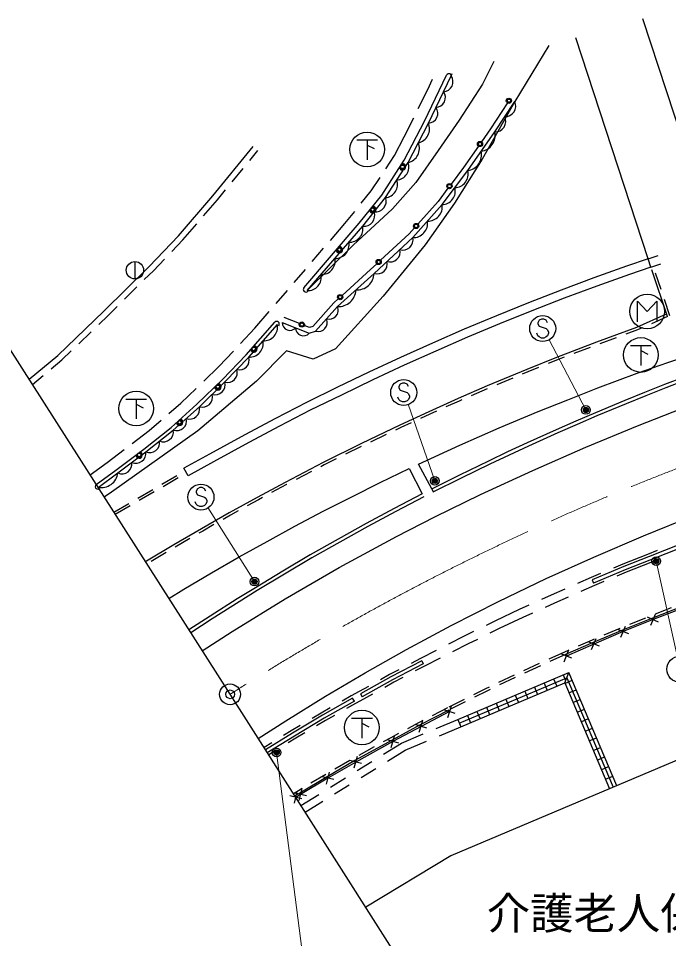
# Model space of a CAD drawing. Units: millimetres, scale not verified. Extents: x 40000 to 680000, y 20000 to 380000.
# Drawn here: x 71578 to 109080, y 264076 to 317125 of the extents above; entities that cross this region are included whole.
import ezdxf
from ezdxf.enums import TextEntityAlignment as Align

# ---------------------------------------------------------------- set-up
doc = ezdxf.new("R2010")
doc.units = ezdxf.units.MM
doc.header["$LTSCALE"] = 1000
doc.header["$PDMODE"] = 32
doc.header["$PDSIZE"] = 500
doc.linetypes.add('CHAIN', pattern=[18.5, 12, -1.5, 3.5, -1.5])
for name, color, linetype, lineweight in [('M-BGD', 7, 'Continuous', 25), ('M-BGD-EXST', 7, 'Continuous', 25), ('M-BMK', 2, 'CHAIN', 13), ('M-BMK-OTRS', 5, 'Continuous', 25), ('M-BMK-SRVR', 3, 'Continuous', 25), ('M-STR-HTXT', 7, 'Continuous', 13), ('M-STR-STRC', 7, 'Continuous', 25)]:
    doc.layers.add(name, color=color, linetype=linetype, lineweight=lineweight)
doc.styles.add('ＭＳ ゴシック', font='')
doc.styles.get('ＭＳ ゴシック').set_extended_font_data('MS Gothic')

msp = doc.modelspace()

# ---------------------------------------------------------------- linework, layer by layer
at = {"layer": 'M-BGD'}
for p, q in [((107571, 317125), (111702, 304526)), ((107900, 303267), (103725, 316011)), ((102173, 315561), (100202, 312339)), ((95184, 313019), (95463, 313617)), ((94643, 311926), (95184, 313019)), ((93835, 310295), (94377, 311388)), ((93266, 309227), (93835, 310295)), ((84921, 308939), (85387, 309510)), ((92763, 308454), (93266, 309227)), ((83910, 307699), (84542, 308474)), ((91931, 307178), (92435, 307951)), ((83065, 306663), (83531, 307234)), ((91358, 306469), (91931, 307178)), ((82264, 305736), (83065, 306663)), ((90406, 305293), (90980, 306002)), ((81071, 304354), (81872, 305282)), ((89573, 304326), (90406, 305293)), ((80425, 303684), (81071, 304354)), ((88530, 303113), (89182, 303871)), ((107900, 303267), (108470, 303457)), ((78302, 303107), (78302, 302107)), ((79362, 302582), (80008, 303252)), ((108058, 302792), (107900, 303267)), ((108058, 302792), (108627, 302982)), ((78842, 302066), (79362, 302582)), ((87486, 301901), (88138, 302659)), ((109009, 299932), (108113, 302632)), ((108648, 301497), (108333, 302446)), ((77705, 300940), (78416, 301644)), ((86442, 300688), (87094, 301446)), ((109152, 299979), (108837, 300928)), ((76758, 300002), (77279, 300518)), ((76215, 299480), (76758, 300002)), ((85217, 299266), (86050, 300233)), ((109009, 299932), (108096, 299525)), ((84387, 298377), (85217, 299266)), ((107548, 299281), (107281, 299162)), ((75062, 298371), (75783, 299064)), ((106053, 298712), (105114, 298368)), ((107281, 299162), (106616, 298918)), ((104553, 298156), (103618, 297800)), ((74086, 297433), (74629, 297955)), ((83146, 297049), (83977, 297938)), ((73467, 296920), (74086, 297433)), ((102675, 297441), (102127, 297221)), ((103057, 297586), (102675, 297441)), ((82266, 296208), (83146, 297049)), ((100956, 296751), (100643, 296621)), ((101570, 296997), (100956, 296751)), ((72385, 296024), (73005, 296537)), ((100089, 296391), (99165, 296008)), ((80952, 294953), (81832, 295794)), ((98612, 295777), (97697, 295373)), ((80261, 294355), (80952, 294953)), ((97004, 295067), (96234, 294726)), ((97148, 295131), (97004, 295067)), ((95685, 294482), (95310, 294316)), ((79116, 293364), (79807, 293962)), ((95310, 294316), (94775, 294068)), ((78148, 292627), (79116, 293364)), ((93639, 293544), (93325, 293393)), ((94230, 293817), (93639, 293544)), ((92784, 293133), (91882, 292700)), ((91342, 292439), (90446, 291996)), ((76702, 291527), (77670, 292264)), ((75710, 290814), (76702, 291527)), ((89222, 291390), (89014, 291281)), ((89908, 291730), (89222, 291390)), ((79848, 290274), (80712, 290777)), ((81365, 290755), (81123, 291192)), ((88483, 291002), (87598, 290537)), ((79929, 290147), (80793, 290651)), ((87043, 290246), (86185, 289786)), ((87066, 290258), (87043, 290246)), ((78465, 289468), (79330, 289972)), ((78546, 289342), (79410, 289845)), ((95420, 290003), (95510, 289824)), ((77083, 288663), (77947, 289166)), ((85422, 289377), (84778, 289024)), ((85656, 289502), (85422, 289377)), ((77164, 288536), (78028, 289040)), ((84252, 288735), (83803, 288489)), ((83803, 288489), (83380, 288246)), ((82208, 287573), (81993, 287448)), ((82860, 287947), (82208, 287573)), ((81475, 287146), (80625, 286651)), ((80625, 286651), (80611, 286643)), ((80096, 286334), (79239, 285819)), ((107864, 286227), (106447, 285658)), ((108420, 286444), (107864, 286227)), ((108601, 285978), (108048, 285762)), ((106447, 285658), (105895, 285427)), ((108048, 285762), (106637, 285195)), ((104606, 284888), (103818, 284541)), ((105157, 285119), (104606, 284888)), ((106637, 285195), (106087, 284965)), ((104807, 284430), (104021, 284084)), ((104664, 284750), (104741, 284565)), ((105349, 284657), (104799, 284427)), ((102298, 283873), (101748, 283622)), ((103086, 284219), (102298, 283873)), ((101020, 283290), (100470, 283039)), ((102502, 283416), (101955, 283167)), ((103289, 283762), (102502, 283416)), ((100470, 283039), (99099, 282397)), ((101227, 282835), (100680, 282586)), ((108046, 282142), (108320, 282786)), ((109234, 283141), (108302, 282778)), ((99099, 282397), (98553, 282129)), ((100680, 282586), (99315, 281947)), ((107744, 282557), (106817, 282183)), ((108505, 282327), (107861, 282601)), ((97835, 281776), (97290, 281508)), ((99315, 281947), (98773, 281680)), ((106261, 281958), (105339, 281571)), ((106789, 281640), (106141, 281905)), ((106333, 281448), (106598, 282096)), ((97290, 281508), (96387, 281049)), ((98055, 281327), (97514, 281061)), ((104667, 281289), (103868, 280940)), ((105091, 280932), (104439, 281187)), ((104638, 280733), (104893, 281385)), ((104785, 281339), (104667, 281289)), ((95673, 280686), (94770, 280226)), ((97514, 281061), (96612, 280602)), ((103054, 280040), (103309, 280692)), ((103319, 280699), (103081, 280595)), ((94770, 280226), (94234, 279945)), ((95899, 280240), (94996, 279781)), ((103081, 280595), (102170, 280184)), ((103143, 280458), (102231, 280048)), ((103508, 280239), (102856, 280494)), ((93525, 279574), (92989, 279293)), ((95002, 279784), (94469, 279504)), ((94839, 280094), (94932, 279916)), ((101624, 279936), (100716, 279517)), ((101685, 279799), (100777, 279380)), ((92989, 279293), (92464, 278999)), ((93760, 279133), (93227, 278853)), ((96921, 276709), (103331, 279417)), ((97010, 276497), (103209, 279116)), ((100171, 279265), (99268, 278836)), ((100232, 279129), (99330, 278699)), ((102448, 279044), (102627, 278621)), ((103001, 279278), (103140, 278948)), ((103086, 278815), (103331, 279417)), ((103209, 279116), (105878, 272798)), ((106090, 272888), (103331, 279417)), ((91765, 278608), (91240, 278315)), ((93227, 278853), (92705, 278561)), ((97100, 276286), (103086, 278815)), ((98726, 278578), (98524, 278481)), ((101342, 278577), (101521, 278154)), ((101895, 278811), (102074, 278387)), ((103086, 278815), (105666, 272709)), ((103097, 278788), (103521, 278967)), ((90781, 278067), (90260, 277770)), ((91240, 278315), (90781, 278067)), ((91313, 278184), (91411, 278009)), ((92006, 278170), (91484, 277878)), ((118551, 278153), (96511, 268840)), ((98524, 278481), (97830, 278134)), ((98590, 278347), (97892, 277997)), ((98788, 278441), (98590, 278347)), ((100237, 278110), (100416, 277687)), ((100790, 278344), (100969, 277920)), ((103331, 278236), (103755, 278415)), ((91029, 277632), (90510, 277337)), ((90955, 277763), (90856, 277937)), ((91478, 277875), (91019, 277627)), ((96338, 276825), (96550, 277492)), ((97294, 277865), (96400, 277416)), ((97356, 277728), (96462, 277279)), ((99132, 277643), (99311, 277220)), ((99684, 277877), (99863, 277453)), ((103564, 277683), (103988, 277862)), ((89044, 277078), (88524, 276769)), ((89565, 277375), (89044, 277078)), ((89814, 276941), (89295, 276646)), ((96329, 277381), (95441, 276920)), ((96778, 277053), (96111, 277264)), ((97474, 276943), (97653, 276519)), ((98026, 277176), (98205, 276753)), ((98579, 277410), (98758, 276986)), ((103798, 277130), (104222, 277309)), ((89295, 276646), (88779, 276339)), ((94688, 276530), (94026, 276175)), ((95139, 276207), (94469, 276410)), ((94909, 276644), (94688, 276530)), ((94703, 275974), (94906, 276644)), ((95667, 276184), (96921, 276709)), ((96921, 276709), (97099, 276285)), ((104031, 276577), (104455, 276757)), ((87316, 276052), (86872, 275780)), ((87836, 276361), (87316, 276052)), ((88091, 275931), (87574, 275624)), ((93497, 275892), (93057, 275656)), ((93676, 275350), (94930, 275875)), ((95862, 275767), (97099, 276285)), ((104265, 276025), (104689, 276204)), ((86190, 275361), (85746, 275089)), ((87574, 275624), (87136, 275355)), ((93057, 275656), (92619, 275413)), ((92645, 274711), (93676, 275350)), ((93513, 275340), (92840, 275533)), ((93080, 275100), (93273, 275773)), ((93888, 274940), (95124, 275458)), ((104499, 275472), (104922, 275651)), ((86454, 274937), (86015, 274668)), ((92094, 275122), (91219, 274637)), ((92875, 274312), (93888, 274940)), ((104732, 274919), (105156, 275098)), ((90697, 274343), (89830, 273843)), ((91377, 274161), (90700, 274342)), ((90948, 273913), (91129, 274589)), ((91115, 273762), (91965, 274289)), ((104966, 274367), (105389, 274546)), ((91345, 273363), (92195, 273890)), ((105199, 273814), (105623, 273993)), ((89305, 273540), (88452, 273031)), ((89771, 273239), (89092, 273410)), ((89311, 273543), (89305, 273540)), ((89346, 272985), (89517, 273664)), ((89586, 272814), (90436, 273341)), ((105433, 273261), (105856, 273440)), ((87937, 272723), (87725, 272597)), ((87772, 272043), (87936, 272723)), ((89815, 272415), (90665, 272942)), ((87920, 272133), (87240, 272297)), ((87725, 272597), (87446, 272426)), ((87498, 271875), (87662, 272555)), ((88195, 272301), (87514, 272465)), ((87875, 271753), (88906, 272392)), ((88122, 271365), (89135, 271993)), ((96511, 268840), (91616, 265891))]:
    msp.add_line(p, q, dxfattribs=at)
for points in [[(99002, 314642), (98339, 313325), (96996, 311254), (95791, 309517), (94506, 307656), (93153, 306149), (90889, 304057), (88235, 301431)], [(88235, 301431), (91435, 305152), (92752, 306794), (94054, 308818), (95226, 311087), (96535, 313808), (96594, 313945)], [(100202, 312339), (98318, 309004), (96736, 306464), (95046, 304079), (92618, 301121), (89860, 298075), (88572, 297486), (87049, 297959), (85317, 296210), (81927, 293343), (76957, 289816), (76527, 289534)], [(86797, 299600), (88352, 298981), (88722, 299097), (89987, 300513), (92094, 302428), (94324, 304487), (96015, 306388), (97493, 308351), (99051, 310583), (100202, 312339)], [(72196, 296321), (73853, 297694), (76514, 300253), (79113, 302828), (80812, 304590), (82797, 306888), (85116, 309731)], [(107896, 303265), (106655, 302842), (104765, 302160), (102876, 301464), (101007, 300731), (99145, 299976), (97295, 299206), (95455, 298408), (93625, 297582), (91798, 296732), (89992, 295859), (88187, 294980), (86402, 294058), (84638, 293119), (82593, 292006), (81123, 291192)], [(108058, 302792), (106820, 302370), (104936, 301691), (103054, 300997), (101192, 300267), (99335, 299514), (97491, 298746), (95658, 297950), (93834, 297128), (92013, 296280), (90210, 295409), (88412, 294533), (86635, 293616), (84875, 292679), (82834, 291567), (81365, 290755)], [(108948, 300069), (107225, 299301), (104918, 298456), (102621, 297581), (100900, 296890), (98623, 295946), (96943, 295204), (95248, 294453), (93575, 293679), (91364, 292618), (89154, 291524), (86973, 290379), (85351, 289509), (83730, 288620), (82133, 287703), (80549, 286780), (78969, 285833), (78912, 285797)], [(76175, 290086), (77322, 290924), (78929, 292136), (80512, 293392), (82015, 294734), (83490, 296164), (84863, 297595), (86515, 299474)], [(95420, 290003), (94658, 291427), (97047, 292528), (99300, 293512), (101550, 294461), (103261, 295145), (104990, 295818), (107275, 296673), (109029, 297289), (111362, 298079), (113114, 298651), (113453, 297733)], [(103751, 293923), (104877, 294407), (106578, 295116), (107716, 295577), (108862, 296033), (110004, 296470), (111732, 297116), (113453, 297733)], [(103830, 293740), (104955, 294223), (106654, 294932), (107791, 295392), (108935, 295846), (110075, 296283), (111801, 296928), (113520, 297545)], [(95420, 290003), (97047, 290818), (98705, 291626), (99816, 292154), (100937, 292673), (102621, 293426), (103750, 293923)], [(95510, 289824), (97135, 290638), (98792, 291446), (99901, 291973), (101020, 292491), (102702, 293243), (103830, 293740)], [(80260, 283685), (81121, 284212), (82717, 285153), (84317, 286079), (85918, 286969), (87527, 287844), (89162, 288708), (90804, 289553), (92451, 290371), (94109, 291168), (94873, 289718)], [(122429, 290939), (120497, 290398), (118572, 289829), (116660, 289224), (114740, 288592), (112845, 287933), (110951, 287253), (109774, 286813), (107919, 286087), (106504, 285519), (104664, 284750)], [(122483, 290746), (120552, 290206), (118630, 289638), (116722, 289033), (114804, 288402), (112912, 287744), (111020, 287065), (109845, 286626), (107993, 285902), (106580, 285334), (104741, 284565)], [(94873, 289718), (93256, 288878), (91637, 288008), (90020, 287112), (88411, 286192), (86826, 285261), (85245, 284306), (84200, 283662), (82642, 282673), (81416, 281874)], [(94965, 289541), (93349, 288701), (91733, 287833), (90118, 286938), (88511, 286019), (86929, 285089), (85349, 284135), (84306, 283492), (82750, 282504), (81523, 281705)], [(122957, 287462), (120944, 286904), (119172, 286382), (117411, 285841), (116221, 285466), (115061, 285090), (113329, 284492), (111596, 283874), (109858, 283222), (108147, 282557), (106427, 281865), (104726, 281151), (103142, 280458)], [(122984, 287365), (120972, 286808), (119201, 286286), (117441, 285746), (116252, 285371), (115093, 284995), (113362, 284398), (111631, 283780), (109894, 283129), (108183, 282464), (106465, 281772), (104765, 281059), (103182, 280366)], [(94839, 280094), (93060, 279161), (91313, 278184)], [(94932, 279916), (93156, 278985), (91411, 278009)], [(90856, 277937), (89120, 276948), (87394, 275924), (85827, 274963)], [(90955, 277763), (89220, 276775), (87497, 275752), (85934, 274794)], [(96398, 277247), (94758, 276397), (93128, 275524), (90989, 274338), (89381, 273411), (87803, 272469), (87526, 272299)], [(96444, 277159), (94804, 276309), (93176, 275436), (91039, 274251), (89432, 273324), (87854, 272383), (87580, 272215)]]:
    msp.add_lwpolyline(points, dxfattribs=at)
msp.add_circle((78302, 302607), 500, dxfattribs=at)
for centre, radius, start, end in [((96072, 313472), 572, 272.707, 35.9097), ((95635, 312565), 572, 272.707, 35.9097), ((95199, 311659), 572, 272.707, 35.9097), ((99656, 312069), 609, 267.2474, 26.2668), ((99081, 311192), 609, 267.2474, 26.2668), ((94462, 310763), 830, 282.3551, 23.0142), ((98152, 310381), 922, 277.4998, 12.6581), ((93876, 309628), 830, 282.3551, 23.0142), ((97373, 309265), 922, 277.4998, 12.6581), ((93347, 308557), 753, 274.2363, 20.2525), ((96741, 308149), 779, 270.9691, 15.0684), ((92696, 307545), 753, 274.2363, 20.2525), ((96001, 307167), 779, 270.9691, 15.0684), ((92179, 306578), 612, 261.9035, 20.6424), ((95201, 306261), 824, 267.8406, 8.8711), ((91521, 305757), 612, 261.9035, 20.6424), ((90673, 304998), 777, 267.1791, 11.4256), ((94356, 305311), 824, 267.8406, 8.8711), ((89873, 304068), 777, 267.1791, 11.4256), ((93765, 304347), 577, 251.3823, 14.044), ((93022, 303661), 577, 251.3823, 14.044), ((89073, 303137), 777, 267.1791, 11.4256), ((92278, 302975), 577, 251.3823, 14.044), ((91100, 302463), 994, 266.5612, 357.9753), ((88273, 302207), 777, 267.1791, 11.4256), ((90047, 301506), 994, 266.5612, 357.9753), ((89502, 300309), 526, 253.6445, 22.7884), ((88870, 299601), 526, 253.6445, 22.7884), ((85725, 299336), 802, 267.4432, 9.9182), ((87238, 299577), 442, 177.029, 319.5784), ((88016, 299268), 442, 177.029, 319.5784), ((84899, 298396), 802, 267.4432, 9.9182), ((84332, 297417), 560, 253.8364, 18.531), ((83646, 296701), 560, 253.8364, 18.531), ((82920, 296014), 590, 253.5094, 14.6874), ((82182, 295299), 590, 253.5094, 14.6874), ((81458, 294602), 573, 250.2047, 13.332), ((80706, 293931), 573, 250.2047, 13.332), ((79945, 293294), 576, 247.033, 9.8133), ((79153, 292666), 576, 247.033, 9.8133), ((78363, 292050), 572, 245.4171, 8.6319), ((77560, 291444), 572, 245.4171, 8.6319), ((76341, 291063), 991, 260.3862, 351.9699)]:
    msp.add_arc(centre, radius, start, end, dxfattribs=at)
at = {"layer": 'M-BGD-EXST'}
for p, q in [((91093, 310122), (92293, 310122)), ((91693, 310122), (91693, 308972)), ((91693, 309822), (92093, 309622)), ((107296, 299633), (107296, 300833)), ((107296, 300833), (107846, 300233)), ((107846, 300233), (108396, 300833)), ((108396, 300833), (108396, 299633)), ((106882, 298271), (108082, 298271)), ((107482, 298271), (107482, 297121)), ((107482, 297971), (107882, 297771)), ((77776, 295183), (78976, 295183)), ((78376, 295183), (78376, 294033)), ((78376, 294883), (78776, 294683)), ((90795, 276790), (91995, 276790)), ((91395, 276790), (91395, 275640)), ((91395, 276490), (91795, 276290))]:
    msp.add_line(p, q, dxfattribs=at)
for centre in [(91693, 309572), (107846, 300233), (107482, 297721), (78376, 294633), (91395, 276240)]:
    msp.add_circle(centre, 1000, dxfattribs=at)
at = {"layer": 'M-BMK'}
msp.add_arc((161256, 156772), 144000, 85.30765, 122.54623, dxfattribs=at)
at = {"layer": 'M-BMK-OTRS'}
for p, q in [((83787, 278158), (64958, 307662)), ((102617, 248654), (83787, 278158))]:
    msp.add_line(p, q, dxfattribs=at)
at = {"layer": 'M-BMK-SRVR'}
msp.add_circle((83787, 278158), 600, dxfattribs=at)
msp.add_point((83787, 278158), dxfattribs=at)
at = {"layer": 'M-STR-HTXT'}
for p, q in [((104314, 294550), (102193, 298589)), ((95592, 290464), (94051, 294881)), ((85191, 284654), (82506, 288938)), ((108369, 285832), (109572, 280378)), ((86472, 274807), (88657, 257714))]:
    msp.add_line(p, q, dxfattribs=at)
at = {"layer": 'M-STR-STRC'}
for p, q in [((99787, 312253), (98803, 310751)), ((98803, 310751), (98285, 310009)), ((98113, 309763), (97250, 308528)), ((97250, 308528), (96533, 307575)), ((96352, 307335), (95782, 306578)), ((95782, 306578), (94618, 305268)), ((94418, 305044), (94110, 304698)), ((94110, 304698), (92467, 303181)), ((92247, 302977), (91891, 302649)), ((91891, 302649), (90251, 301158)), ((90029, 300957), (89774, 300725)), ((89774, 300725), (88553, 299358)), ((87783, 299530), (86908, 299879)), ((101749, 299789), (101613, 299720)), ((101886, 299789), (101749, 299789)), ((102022, 299720), (101886, 299789)), ((88364, 299299), (88062, 299420)), ((88553, 299358), (88364, 299299)), ((101613, 299720), (101545, 299584)), ((101545, 299584), (101545, 299516)), ((101545, 299516), (101613, 299380)), ((101613, 299380), (102022, 299243)), ((102090, 299584), (102022, 299720)), ((102022, 299243), (102090, 299175)), ((101545, 298834), (101476, 298970)), ((101613, 298766), (101545, 298834)), ((101749, 298698), (101613, 298766)), ((101886, 298698), (101749, 298698)), ((102022, 298766), (101886, 298698)), ((102090, 298834), (102022, 298766)), ((102090, 299175), (102158, 299039)), ((102158, 298970), (102090, 298834)), ((102158, 299039), (102158, 298970)), ((93598, 296034), (93529, 295898)), ((93734, 296102), (93598, 296034)), ((93870, 296102), (93734, 296102)), ((94007, 296034), (93870, 296102)), ((94075, 295898), (94007, 296034)), ((93529, 295898), (93529, 295830)), ((93529, 295830), (93598, 295693)), ((93598, 295693), (94007, 295557)), ((94007, 295557), (94075, 295489)), ((94075, 295489), (94143, 295352)), ((93529, 295148), (93461, 295284)), ((93598, 295080), (93529, 295148)), ((93734, 295012), (93598, 295080)), ((93870, 295012), (93734, 295012)), ((94007, 295080), (93870, 295012)), ((94075, 295148), (94007, 295080)), ((94143, 295284), (94075, 295148)), ((94143, 295352), (94143, 295284)), ((81903, 290005), (81835, 289869)), ((81835, 289869), (81835, 289800)), ((81835, 289800), (81903, 289664)), ((82040, 290073), (81903, 290005)), ((81903, 289664), (82312, 289528)), ((82176, 290073), (82040, 290073)), ((82312, 290005), (82176, 290073)), ((82381, 289869), (82312, 290005)), ((81835, 289119), (81767, 289255)), ((81903, 289050), (81835, 289119)), ((82312, 289528), (82381, 289460)), ((82381, 289119), (82312, 289050)), ((82381, 289460), (82449, 289323)), ((82449, 289255), (82381, 289119)), ((82449, 289323), (82449, 289255)), ((82040, 288982), (81903, 289050)), ((82176, 288982), (82040, 288982)), ((82312, 289050), (82176, 288982))]:
    msp.add_line(p, q, dxfattribs=at)
for points in [[(88045, 301594), (91242, 305311), (92549, 306940), (93837, 308943), (95002, 311199), (96279, 313853)], [(95599, 288395), (98240, 289678), (101248, 291063), (104306, 292401), (107283, 293642), (110329, 294822), (113616, 296009), (116516, 296974), (119715, 297948), (122948, 298828), (126431, 299678), (129437, 300317), (132937, 300950)], [(76067, 290254), (77203, 291085), (78806, 292294), (80383, 293545), (81879, 294881), (83348, 296305), (84716, 297730), (86365, 299606)], [(85414, 275608), (87001, 276636), (89284, 278048), (91579, 279400), (93957, 280750), (96537, 282134), (99275, 283519), (102019, 284830), (104759, 286058), (107637, 287289), (110579, 288478), (113674, 289665), (116751, 290736), (119848, 291733), (122734, 292582), (125932, 293399), (129494, 294147)], [(82184, 280670), (83914, 281783), (86964, 283665), (90076, 285467), (93385, 287264), (95599, 288395)]]:
    msp.add_lwpolyline(points, dxfattribs=at)
for centre, radius in [((99869, 312378), 150), ((99869, 312378), 120), ((99869, 312378), 100), ((99869, 312378), 100), ((99869, 312378), 100), ((99869, 312378), 100), ((98199, 309886), 150), ((98199, 309886), 120), ((98199, 309886), 100), ((98199, 309886), 100), ((98199, 309886), 100), ((98199, 309886), 100), ((93730, 308569), 100), ((93730, 308569), 100), ((93730, 308569), 100), ((96442, 307455), 150), ((96442, 307455), 120), ((96442, 307455), 100), ((96442, 307455), 100), ((96442, 307455), 100), ((96442, 307455), 100), ((92017, 306097), 112), ((92017, 306097), 100), ((92017, 306097), 100), ((92017, 306097), 100), ((94518, 305156), 150), ((94518, 305156), 120), ((94518, 305156), 100), ((94518, 305156), 100), ((94518, 305156), 100), ((94518, 305156), 100), ((90087, 303795), 100), ((90087, 303795), 100), ((90087, 303795), 100), ((92357, 303079), 150), ((92357, 303079), 120), ((92357, 303079), 100), ((92357, 303079), 100), ((92357, 303079), 100), ((92357, 303079), 100), ((90140, 301058), 150), ((90140, 301058), 120), ((90140, 301058), 100), ((90140, 301058), 100), ((90140, 301058), 100), ((90140, 301058), 100), ((101817, 299243), 750), ((87923, 299475), 150), ((87923, 299475), 120), ((87923, 299475), 100), ((87923, 299475), 100), ((87923, 299475), 100), ((87923, 299475), 100), ((85160, 298065), 100), ((85160, 298065), 100), ((85160, 298065), 100), ((93802, 295557), 750), ((83082, 295890), 100), ((83082, 295890), 100), ((83082, 295890), 100), ((104314, 294550), 150), ((104314, 294550), 120), ((104314, 294550), 90), ((104314, 294550), 60), ((104314, 294550), 30), ((104314, 294550), 20), ((80885, 293842), 100), ((80885, 293842), 100), ((80885, 293842), 100), ((78542, 291954), 100), ((78542, 291954), 100), ((78542, 291954), 100), ((82108, 289528), 750), ((95592, 290464), 150), ((95592, 290464), 120), ((95592, 290464), 90), ((95592, 290464), 60), ((95592, 290464), 30), ((95592, 290464), 20), ((108369, 285832), 150), ((108369, 285832), 120), ((108369, 285832), 90), ((108369, 285832), 60), ((108369, 285832), 30), ((108369, 285832), 20), ((85191, 284654), 150), ((85191, 284654), 120), ((85191, 284654), 90), ((85191, 284654), 60), ((85191, 284654), 30), ((85191, 284654), 20), ((109729, 279603), 750), ((86472, 274807), 150), ((86472, 274807), 120), ((86472, 274807), 90), ((86472, 274807), 60), ((86472, 274807), 30), ((86472, 274807), 20)]:
    msp.add_circle(centre, radius, dxfattribs=at)
for centre, radius, start, end in [((96414, 313788), 150, 334.3084, 154.3084), ((93730, 308569), 188, 200.3745, 94.1143), ((93730, 308569), 150, 188.654, 105.8348), ((93730, 308569), 112, 147.24442, 147.24438), ((92017, 306097), 188, 194.4031, 88.1428), ((92017, 306097), 150, 182.6826, 99.8633), ((90087, 303795), 188, 192.4325, 86.1723), ((90087, 303795), 150, 180.712, 97.8927), ((90087, 303795), 112, 139.3024, 139.3023), ((88159, 301496), 150, 139.3024, 319.3024), ((86478, 299507), 150, 318.6807, 138.6807), ((85160, 298065), 188, 191.8108, 85.5506), ((85160, 298065), 150, 180.0903, 97.2711), ((85160, 298065), 112, 138.68072, 138.68068), ((83082, 295890), 188, 187.2285, 80.9683), ((83082, 295890), 150, 175.508, 92.6887), ((83082, 295890), 112, 134.0984, 134.0983), ((80885, 293842), 188, 184.8984, 78.6382), ((80885, 293842), 150, 173.1779, 90.3587), ((80885, 293842), 112, 131.76833, 131.7683), ((78542, 291954), 188, 180.1546, 73.8944), ((78542, 291954), 150, 168.4342, 85.6149), ((78542, 291954), 112, 127.0246, 127.0245), ((76156, 290133), 150, 126.178, 306.178)]:
    msp.add_arc(centre, radius, start, end, dxfattribs=at)
for p in [(104314, 294550), (95592, 290464), (108369, 285832), (85191, 284654), (86472, 274807)]:
    msp.add_point(p, dxfattribs=at)

# ---------------------------------------------------------------- texts
at = {"layer": 'M-BGD', "style": 'ＭＳ ゴシック'}
msp.add_text('介護老人保健施設', height=1833, dxfattribs=at).set_placement((98593, 264070), align=Align.BOTTOM_LEFT)

doc.saveas('drawing.dxf')
